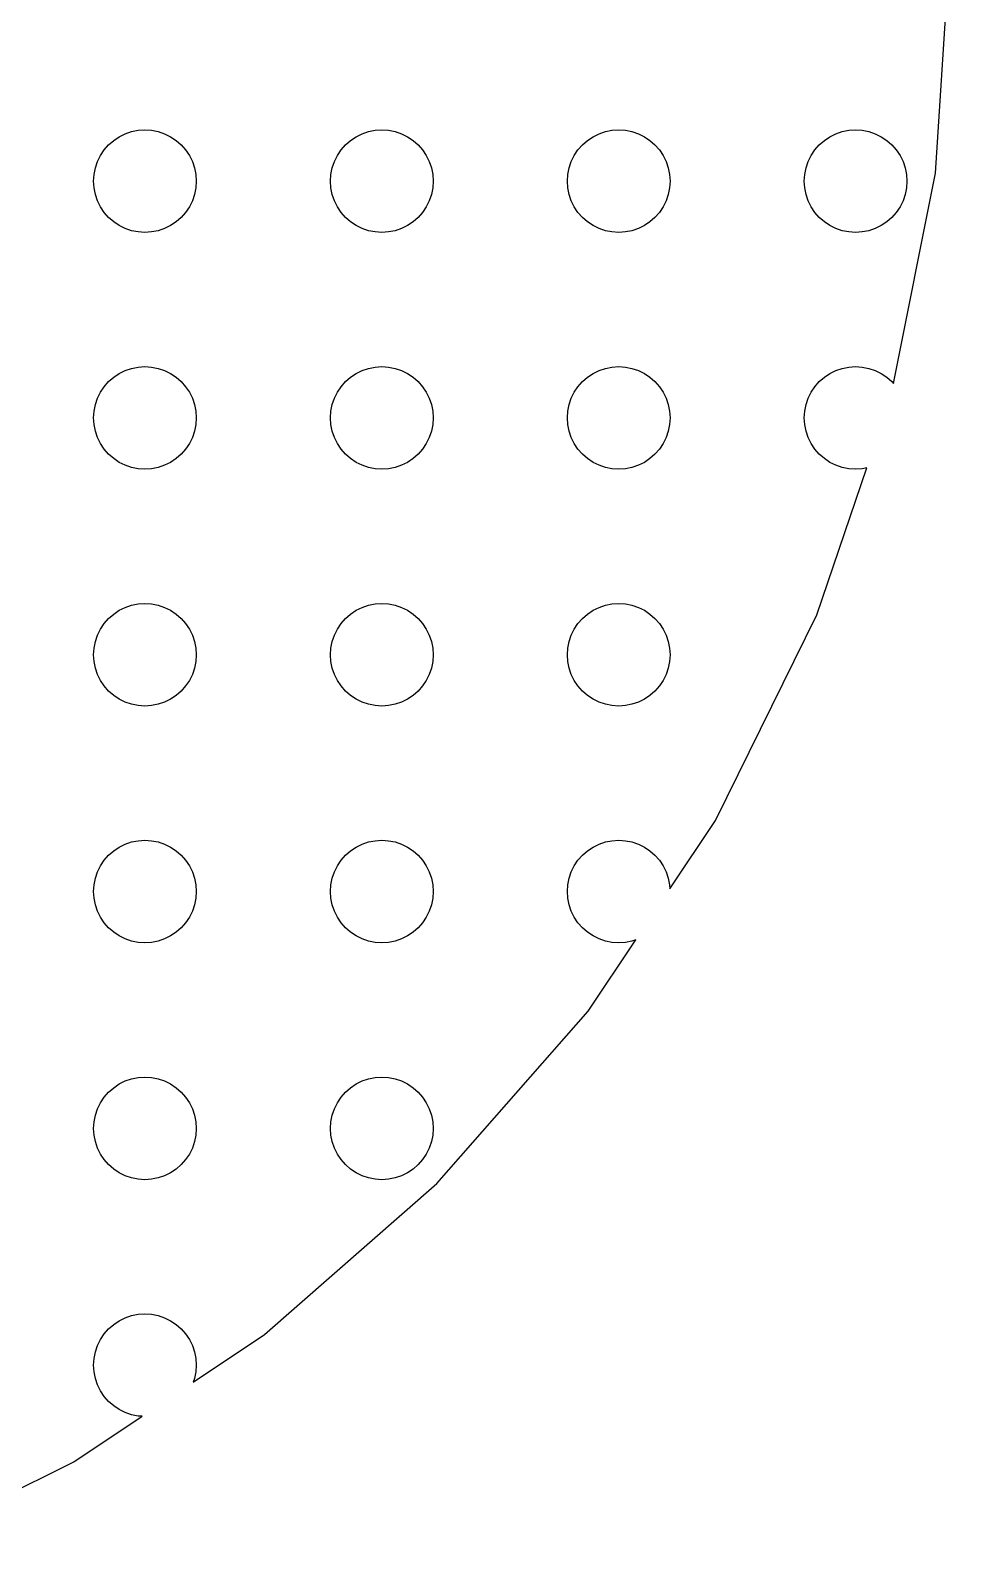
# Model space of a CAD drawing. Header units: metres. Extents: x -111 to 111, y -111 to 111.
# Drawn here: x 52.8 to 111, y -102.6 to -5.5 of the extents above; entities that cross this region are included whole.
import ezdxf

# ---------------------------------------------------------------- set-up
doc = ezdxf.new("R2010")
doc.units = ezdxf.units.M

msp = doc.modelspace()

# ---------------------------------------------------------------- linework, layer by layer
for p, q in [((110.05, -14.4884), (111, 0)), ((57.7019, -12.7019), (58.0215, -12.4216)), ((58.0215, -12.4216), (58.375, -12.1854)), ((58.375, -12.1854), (58.7563, -11.9974)), ((58.7563, -11.9974), (59.1588, -11.8607)), ((59.1588, -11.8607), (59.5758, -11.7778)), ((59.5758, -11.7778), (60, -11.75)), ((60, -11.75), (60.4242, -11.7778)), ((60.4242, -11.7778), (60.8412, -11.8607)), ((60.8412, -11.8607), (61.2437, -11.9974)), ((61.2437, -11.9974), (61.625, -12.1854)), ((61.625, -12.1854), (61.9785, -12.4216)), ((61.9785, -12.4216), (62.2981, -12.7019)), ((72.7019, -12.7019), (73.0215, -12.4216)), ((73.0215, -12.4216), (73.375, -12.1854)), ((73.375, -12.1854), (73.7563, -11.9974)), ((73.7563, -11.9974), (74.1588, -11.8607)), ((74.1588, -11.8607), (74.5758, -11.7778)), ((74.5758, -11.7778), (75, -11.75)), ((75, -11.75), (75.4242, -11.7778)), ((75.4242, -11.7778), (75.8412, -11.8607)), ((75.8412, -11.8607), (76.2437, -11.9974)), ((76.2437, -11.9974), (76.625, -12.1854)), ((76.625, -12.1854), (76.9785, -12.4216)), ((76.9785, -12.4216), (77.2981, -12.7019)), ((87.7019, -12.7019), (88.0215, -12.4216)), ((88.0215, -12.4216), (88.375, -12.1854)), ((88.375, -12.1854), (88.7563, -11.9974)), ((88.7563, -11.9974), (89.1588, -11.8607)), ((89.1588, -11.8607), (89.5758, -11.7778)), ((89.5758, -11.7778), (90, -11.75)), ((90, -11.75), (90.4242, -11.7778)), ((90.4242, -11.7778), (90.8412, -11.8607)), ((90.8412, -11.8607), (91.2437, -11.9974)), ((91.2437, -11.9974), (91.625, -12.1854)), ((91.625, -12.1854), (91.9785, -12.4216)), ((91.9785, -12.4216), (92.2981, -12.7019)), ((102.702, -12.7019), (103.022, -12.4216)), ((103.022, -12.4216), (103.375, -12.1854)), ((103.375, -12.1854), (103.756, -11.9974)), ((103.756, -11.9974), (104.159, -11.8607)), ((104.159, -11.8607), (104.576, -11.7778)), ((104.576, -11.7778), (105, -11.75)), ((105, -11.75), (105.424, -11.7778)), ((105.424, -11.7778), (105.841, -11.8607)), ((105.841, -11.8607), (106.244, -11.9974)), ((106.244, -11.9974), (106.625, -12.1854)), ((106.625, -12.1854), (106.978, -12.4216)), ((106.978, -12.4216), (107.298, -12.7019)), ((56.9974, -13.7563), (57.1854, -13.375)), ((57.1854, -13.375), (57.4216, -13.0215)), ((57.4216, -13.0215), (57.7019, -12.7019)), ((62.2981, -12.7019), (62.5784, -13.0215)), ((62.5784, -13.0215), (62.8146, -13.375)), ((62.8146, -13.375), (63.0026, -13.7563)), ((71.9974, -13.7563), (72.1854, -13.375)), ((72.1854, -13.375), (72.4216, -13.0215)), ((72.4216, -13.0215), (72.7019, -12.7019)), ((77.2981, -12.7019), (77.5784, -13.0215)), ((77.5784, -13.0215), (77.8146, -13.375)), ((77.8146, -13.375), (78.0026, -13.7563)), ((86.9974, -13.7563), (87.1854, -13.375)), ((87.1854, -13.375), (87.4216, -13.0215)), ((87.4216, -13.0215), (87.7019, -12.7019)), ((92.2981, -12.7019), (92.5784, -13.0215)), ((92.5784, -13.0215), (92.8146, -13.375)), ((92.8146, -13.375), (93.0026, -13.7563)), ((101.997, -13.7563), (102.185, -13.375)), ((102.185, -13.375), (102.422, -13.0215)), ((102.422, -13.0215), (102.702, -12.7019)), ((107.298, -12.7019), (107.578, -13.0215)), ((107.578, -13.0215), (107.815, -13.375)), ((107.815, -13.375), (108.003, -13.7563)), ((56.7778, -14.5758), (56.8607, -14.1588)), ((56.8607, -14.1588), (56.9974, -13.7563)), ((63.0026, -13.7563), (63.1393, -14.1588)), ((63.1393, -14.1588), (63.2222, -14.5758)), ((71.7778, -14.5758), (71.8607, -14.1588)), ((71.8607, -14.1588), (71.9974, -13.7563)), ((78.0026, -13.7563), (78.1393, -14.1588)), ((78.1393, -14.1588), (78.2222, -14.5758)), ((86.7778, -14.5758), (86.8607, -14.1588)), ((86.8607, -14.1588), (86.9974, -13.7563)), ((93.0026, -13.7563), (93.1393, -14.1588)), ((93.1393, -14.1588), (93.2222, -14.5758)), ((101.778, -14.5758), (101.861, -14.1588)), ((101.861, -14.1588), (101.997, -13.7563)), ((107.399, -27.8171), (110.05, -14.4884)), ((108.003, -13.7563), (108.139, -14.1588)), ((108.139, -14.1588), (108.222, -14.5758)), ((56.75, -15), (56.7778, -14.5758)), ((56.7778, -15.4242), (56.75, -15)), ((56.8607, -15.8412), (56.7778, -15.4242)), ((63.2222, -15.4242), (63.1393, -15.8412)), ((63.2222, -14.5758), (63.25, -15)), ((63.25, -15), (63.2222, -15.4242)), ((71.75, -15), (71.7778, -14.5758)), ((71.7778, -15.4242), (71.75, -15)), ((71.8607, -15.8412), (71.7778, -15.4242)), ((78.2222, -15.4242), (78.1393, -15.8412)), ((78.2222, -14.5758), (78.25, -15)), ((78.25, -15), (78.2222, -15.4242)), ((86.75, -15), (86.7778, -14.5758)), ((86.7778, -15.4242), (86.75, -15)), ((86.8607, -15.8412), (86.7778, -15.4242)), ((93.2222, -15.4242), (93.1393, -15.8412)), ((93.2222, -14.5758), (93.25, -15)), ((93.25, -15), (93.2222, -15.4242)), ((101.75, -15), (101.778, -14.5758)), ((101.778, -15.4242), (101.75, -15)), ((101.861, -15.8412), (101.778, -15.4242)), ((108.222, -15.4242), (108.139, -15.8412)), ((108.222, -14.5758), (108.25, -15)), ((108.25, -15), (108.222, -15.4242)), ((56.9974, -16.2437), (56.8607, -15.8412)), ((57.1854, -16.625), (56.9974, -16.2437)), ((63.0026, -16.2437), (62.8146, -16.625)), ((63.1393, -15.8412), (63.0026, -16.2437)), ((71.9974, -16.2437), (71.8607, -15.8412)), ((72.1854, -16.625), (71.9974, -16.2437)), ((78.0026, -16.2437), (77.8146, -16.625)), ((78.1393, -15.8412), (78.0026, -16.2437)), ((86.9974, -16.2437), (86.8607, -15.8412)), ((87.1854, -16.625), (86.9974, -16.2437)), ((93.0026, -16.2437), (92.8146, -16.625)), ((93.1393, -15.8412), (93.0026, -16.2437)), ((101.997, -16.2437), (101.861, -15.8412)), ((102.185, -16.625), (101.997, -16.2437)), ((108.003, -16.2437), (107.815, -16.625)), ((108.139, -15.8412), (108.003, -16.2437)), ((57.4216, -16.9785), (57.1854, -16.625)), ((57.7019, -17.2981), (57.4216, -16.9785)), ((58.0215, -17.5784), (57.7019, -17.2981)), ((62.2981, -17.2981), (61.9785, -17.5784)), ((62.5784, -16.9785), (62.2981, -17.2981)), ((62.8146, -16.625), (62.5784, -16.9785)), ((72.4216, -16.9785), (72.1854, -16.625)), ((72.7019, -17.2981), (72.4216, -16.9785)), ((73.0215, -17.5784), (72.7019, -17.2981)), ((77.2981, -17.2981), (76.9785, -17.5784)), ((77.5784, -16.9785), (77.2981, -17.2981)), ((77.8146, -16.625), (77.5784, -16.9785)), ((87.4216, -16.9785), (87.1854, -16.625)), ((87.7019, -17.2981), (87.4216, -16.9785)), ((88.0215, -17.5784), (87.7019, -17.2981)), ((92.2981, -17.2981), (91.9785, -17.5784)), ((92.5784, -16.9785), (92.2981, -17.2981)), ((92.8146, -16.625), (92.5784, -16.9785)), ((102.422, -16.9785), (102.185, -16.625)), ((102.702, -17.2981), (102.422, -16.9785)), ((103.022, -17.5784), (102.702, -17.2981)), ((107.298, -17.2981), (106.978, -17.5784)), ((107.578, -16.9785), (107.298, -17.2981)), ((107.815, -16.625), (107.578, -16.9785)), ((58.375, -17.8146), (58.0215, -17.5784)), ((58.7563, -18.0026), (58.375, -17.8146)), ((59.1588, -18.1393), (58.7563, -18.0026)), ((59.5758, -18.2222), (59.1588, -18.1393)), ((60, -18.25), (59.5758, -18.2222)), ((60.4242, -18.2222), (60, -18.25)), ((60.8412, -18.1393), (60.4242, -18.2222)), ((61.2437, -18.0026), (60.8412, -18.1393)), ((61.625, -17.8146), (61.2437, -18.0026)), ((61.9785, -17.5784), (61.625, -17.8146)), ((73.375, -17.8146), (73.0215, -17.5784)), ((73.7563, -18.0026), (73.375, -17.8146)), ((74.1588, -18.1393), (73.7563, -18.0026)), ((74.5758, -18.2222), (74.1588, -18.1393)), ((75, -18.25), (74.5758, -18.2222)), ((75.4242, -18.2222), (75, -18.25)), ((75.8412, -18.1393), (75.4242, -18.2222)), ((76.2437, -18.0026), (75.8412, -18.1393)), ((76.625, -17.8146), (76.2437, -18.0026)), ((76.9785, -17.5784), (76.625, -17.8146)), ((88.375, -17.8146), (88.0215, -17.5784)), ((88.7563, -18.0026), (88.375, -17.8146)), ((89.1588, -18.1393), (88.7563, -18.0026)), ((89.5758, -18.2222), (89.1588, -18.1393)), ((90, -18.25), (89.5758, -18.2222)), ((90.4242, -18.2222), (90, -18.25)), ((90.8412, -18.1393), (90.4242, -18.2222)), ((91.2437, -18.0026), (90.8412, -18.1393)), ((91.625, -17.8146), (91.2437, -18.0026)), ((91.9785, -17.5784), (91.625, -17.8146)), ((103.375, -17.8146), (103.022, -17.5784)), ((103.756, -18.0026), (103.375, -17.8146)), ((104.159, -18.1393), (103.756, -18.0026)), ((104.576, -18.2222), (104.159, -18.1393)), ((105, -18.25), (104.576, -18.2222)), ((105.424, -18.2222), (105, -18.25)), ((105.841, -18.1393), (105.424, -18.2222)), ((106.244, -18.0026), (105.841, -18.1393)), ((106.625, -17.8146), (106.244, -18.0026)), ((106.978, -17.5784), (106.625, -17.8146)), ((58.375, -27.1854), (58.7563, -26.9974)), ((58.7563, -26.9974), (59.1588, -26.8607)), ((59.1588, -26.8607), (59.5758, -26.7778)), ((59.5758, -26.7778), (60, -26.75)), ((60, -26.75), (60.4242, -26.7778)), ((60.4242, -26.7778), (60.8412, -26.8607)), ((60.8412, -26.8607), (61.2437, -26.9974)), ((61.2437, -26.9974), (61.625, -27.1854)), ((73.375, -27.1854), (73.7563, -26.9974)), ((73.7563, -26.9974), (74.1588, -26.8607)), ((74.1588, -26.8607), (74.5758, -26.7778)), ((74.5758, -26.7778), (75, -26.75)), ((75, -26.75), (75.4242, -26.7778)), ((75.4242, -26.7778), (75.8412, -26.8607)), ((75.8412, -26.8607), (76.2437, -26.9974)), ((76.2437, -26.9974), (76.625, -27.1854)), ((88.375, -27.1854), (88.7563, -26.9974)), ((88.7563, -26.9974), (89.1588, -26.8607)), ((89.1588, -26.8607), (89.5758, -26.7778)), ((89.5758, -26.7778), (90, -26.75)), ((90, -26.75), (90.4242, -26.7778)), ((90.4242, -26.7778), (90.8412, -26.8607)), ((90.8412, -26.8607), (91.2437, -26.9974)), ((91.2437, -26.9974), (91.625, -27.1854)), ((103.375, -27.1854), (103.756, -26.9974)), ((103.756, -26.9974), (104.159, -26.8607)), ((104.159, -26.8607), (104.576, -26.7778)), ((104.576, -26.7778), (105, -26.75)), ((105, -26.75), (105.424, -26.7778)), ((105.424, -26.7778), (105.841, -26.8607)), ((105.841, -26.8607), (106.244, -26.9974)), ((106.244, -26.9974), (106.625, -27.1854)), ((57.1854, -28.375), (57.4216, -28.0215)), ((57.4216, -28.0215), (57.7019, -27.7019)), ((57.7019, -27.7019), (58.0215, -27.4216)), ((58.0215, -27.4216), (58.375, -27.1854)), ((61.625, -27.1854), (61.9785, -27.4216)), ((61.9785, -27.4216), (62.2981, -27.7019)), ((62.2981, -27.7019), (62.5784, -28.0215)), ((62.5784, -28.0215), (62.8146, -28.375)), ((72.1854, -28.375), (72.4216, -28.0215)), ((72.4216, -28.0215), (72.7019, -27.7019)), ((72.7019, -27.7019), (73.0215, -27.4216)), ((73.0215, -27.4216), (73.375, -27.1854)), ((76.625, -27.1854), (76.9785, -27.4216)), ((76.9785, -27.4216), (77.2981, -27.7019)), ((77.2981, -27.7019), (77.5784, -28.0215)), ((77.5784, -28.0215), (77.8146, -28.375)), ((87.1854, -28.375), (87.4216, -28.0215)), ((87.4216, -28.0215), (87.7019, -27.7019)), ((87.7019, -27.7019), (88.0215, -27.4216)), ((88.0215, -27.4216), (88.375, -27.1854)), ((91.625, -27.1854), (91.9785, -27.4216)), ((91.9785, -27.4216), (92.2981, -27.7019)), ((92.2981, -27.7019), (92.5784, -28.0215)), ((92.5784, -28.0215), (92.8146, -28.375)), ((102.185, -28.375), (102.422, -28.0215)), ((102.422, -28.0215), (102.702, -27.7019)), ((102.702, -27.7019), (103.022, -27.4216)), ((103.022, -27.4216), (103.375, -27.1854)), ((106.625, -27.1854), (106.978, -27.4216)), ((106.978, -27.4216), (107.298, -27.7019)), ((107.298, -27.7019), (107.399, -27.8171)), ((56.8607, -29.1588), (56.9974, -28.7563)), ((56.9974, -28.7563), (57.1854, -28.375)), ((62.8146, -28.375), (63.0026, -28.7563)), ((63.0026, -28.7563), (63.1393, -29.1588)), ((71.8607, -29.1588), (71.9974, -28.7563)), ((71.9974, -28.7563), (72.1854, -28.375)), ((77.8146, -28.375), (78.0026, -28.7563)), ((78.0026, -28.7563), (78.1393, -29.1588)), ((86.8607, -29.1588), (86.9974, -28.7563)), ((86.9974, -28.7563), (87.1854, -28.375)), ((92.8146, -28.375), (93.0026, -28.7563)), ((93.0026, -28.7563), (93.1393, -29.1588)), ((101.861, -29.1588), (101.997, -28.7563)), ((101.997, -28.7563), (102.185, -28.375)), ((56.75, -30), (56.7778, -29.5758)), ((56.7778, -30.4242), (56.75, -30)), ((56.7778, -29.5758), (56.8607, -29.1588)), ((63.1393, -29.1588), (63.2222, -29.5758)), ((63.2222, -29.5758), (63.25, -30)), ((63.25, -30), (63.2222, -30.4242)), ((71.75, -30), (71.7778, -29.5758)), ((71.7778, -30.4242), (71.75, -30)), ((71.7778, -29.5758), (71.8607, -29.1588)), ((78.1393, -29.1588), (78.2222, -29.5758)), ((78.2222, -29.5758), (78.25, -30)), ((78.25, -30), (78.2222, -30.4242)), ((86.75, -30), (86.7778, -29.5758)), ((86.7778, -30.4242), (86.75, -30)), ((86.7778, -29.5758), (86.8607, -29.1588)), ((93.1393, -29.1588), (93.2222, -29.5758)), ((93.2222, -29.5758), (93.25, -30)), ((93.25, -30), (93.2222, -30.4242)), ((101.75, -30), (101.778, -29.5758)), ((101.778, -30.4242), (101.75, -30)), ((101.778, -29.5758), (101.861, -29.1588)), ((56.8607, -30.8412), (56.7778, -30.4242)), ((56.9974, -31.2437), (56.8607, -30.8412)), ((63.1393, -30.8412), (63.0026, -31.2437)), ((63.2222, -30.4242), (63.1393, -30.8412)), ((71.8607, -30.8412), (71.7778, -30.4242)), ((71.9974, -31.2437), (71.8607, -30.8412)), ((78.1393, -30.8412), (78.0026, -31.2437)), ((78.2222, -30.4242), (78.1393, -30.8412)), ((86.8607, -30.8412), (86.7778, -30.4242)), ((86.9974, -31.2437), (86.8607, -30.8412)), ((93.1393, -30.8412), (93.0026, -31.2437)), ((93.2222, -30.4242), (93.1393, -30.8412)), ((101.861, -30.8412), (101.778, -30.4242)), ((101.997, -31.2437), (101.861, -30.8412)), ((57.1854, -31.625), (56.9974, -31.2437)), ((57.4216, -31.9785), (57.1854, -31.625)), ((57.7019, -32.2981), (57.4216, -31.9785)), ((62.5784, -31.9785), (62.2981, -32.2981)), ((62.8146, -31.625), (62.5784, -31.9785)), ((63.0026, -31.2437), (62.8146, -31.625)), ((72.1854, -31.625), (71.9974, -31.2437)), ((72.4216, -31.9785), (72.1854, -31.625)), ((72.7019, -32.2981), (72.4216, -31.9785)), ((77.5784, -31.9785), (77.2981, -32.2981)), ((77.8146, -31.625), (77.5784, -31.9785)), ((78.0026, -31.2437), (77.8146, -31.625)), ((87.1854, -31.625), (86.9974, -31.2437)), ((87.4216, -31.9785), (87.1854, -31.625)), ((87.7019, -32.2981), (87.4216, -31.9785)), ((92.5784, -31.9785), (92.2981, -32.2981)), ((92.8146, -31.625), (92.5784, -31.9785)), ((93.0026, -31.2437), (92.8146, -31.625)), ((102.185, -31.625), (101.997, -31.2437)), ((102.422, -31.9785), (102.185, -31.625)), ((102.702, -32.2981), (102.422, -31.9785)), ((58.0215, -32.5784), (57.7019, -32.2981)), ((58.375, -32.8146), (58.0215, -32.5784)), ((58.7563, -33.0026), (58.375, -32.8146)), ((59.1588, -33.1393), (58.7563, -33.0026)), ((61.2437, -33.0026), (60.8412, -33.1393)), ((61.625, -32.8146), (61.2437, -33.0026)), ((61.9785, -32.5784), (61.625, -32.8146)), ((62.2981, -32.2981), (61.9785, -32.5784)), ((73.0215, -32.5784), (72.7019, -32.2981)), ((73.375, -32.8146), (73.0215, -32.5784)), ((73.7563, -33.0026), (73.375, -32.8146)), ((74.1588, -33.1393), (73.7563, -33.0026)), ((76.2437, -33.0026), (75.8412, -33.1393)), ((76.625, -32.8146), (76.2437, -33.0026)), ((76.9785, -32.5784), (76.625, -32.8146)), ((77.2981, -32.2981), (76.9785, -32.5784)), ((88.0215, -32.5784), (87.7019, -32.2981)), ((88.375, -32.8146), (88.0215, -32.5784)), ((88.7563, -33.0026), (88.375, -32.8146)), ((89.1588, -33.1393), (88.7563, -33.0026)), ((91.2437, -33.0026), (90.8412, -33.1393)), ((91.625, -32.8146), (91.2437, -33.0026)), ((91.9785, -32.5784), (91.625, -32.8146)), ((92.2981, -32.2981), (91.9785, -32.5784)), ((103.022, -32.5784), (102.702, -32.2981)), ((103.375, -32.8146), (103.022, -32.5784)), ((103.756, -33.0026), (103.375, -32.8146)), ((104.159, -33.1393), (103.756, -33.0026)), ((59.5758, -33.2222), (59.1588, -33.1393)), ((60, -33.25), (59.5758, -33.2222)), ((60.4242, -33.2222), (60, -33.25)), ((60.8412, -33.1393), (60.4242, -33.2222)), ((74.5758, -33.2222), (74.1588, -33.1393)), ((75, -33.25), (74.5758, -33.2222)), ((75.4242, -33.2222), (75, -33.25)), ((75.8412, -33.1393), (75.4242, -33.2222)), ((89.5758, -33.2222), (89.1588, -33.1393)), ((90, -33.25), (89.5758, -33.2222)), ((90.4242, -33.2222), (90, -33.25)), ((90.8412, -33.1393), (90.4242, -33.2222)), ((102.551, -42.4779), (105.712, -33.165)), ((104.576, -33.2222), (104.159, -33.1393)), ((105, -33.25), (104.576, -33.2222)), ((105.424, -33.2222), (105, -33.25)), ((105.712, -33.165), (105.424, -33.2222)), ((57.4216, -43.0215), (57.7019, -42.7019)), ((57.7019, -42.7019), (58.0215, -42.4216)), ((58.0215, -42.4216), (58.375, -42.1854)), ((58.375, -42.1854), (58.7563, -41.9974)), ((58.7563, -41.9974), (59.1588, -41.8607)), ((59.1588, -41.8607), (59.5758, -41.7778)), ((59.5758, -41.7778), (60, -41.75)), ((60, -41.75), (60.4242, -41.7778)), ((60.4242, -41.7778), (60.8412, -41.8607)), ((60.8412, -41.8607), (61.2437, -41.9974)), ((61.2437, -41.9974), (61.625, -42.1854)), ((61.625, -42.1854), (61.9785, -42.4216)), ((61.9785, -42.4216), (62.2981, -42.7019)), ((62.2981, -42.7019), (62.5784, -43.0215)), ((72.4216, -43.0215), (72.7019, -42.7019)), ((72.7019, -42.7019), (73.0215, -42.4216)), ((73.0215, -42.4216), (73.375, -42.1854)), ((73.375, -42.1854), (73.7563, -41.9974)), ((73.7563, -41.9974), (74.1588, -41.8607)), ((74.1588, -41.8607), (74.5758, -41.7778)), ((74.5758, -41.7778), (75, -41.75)), ((75, -41.75), (75.4242, -41.7778)), ((75.4242, -41.7778), (75.8412, -41.8607)), ((75.8412, -41.8607), (76.2437, -41.9974)), ((76.2437, -41.9974), (76.625, -42.1854)), ((76.625, -42.1854), (76.9785, -42.4216)), ((76.9785, -42.4216), (77.2981, -42.7019)), ((77.2981, -42.7019), (77.5784, -43.0215)), ((87.4216, -43.0215), (87.7019, -42.7019)), ((87.7019, -42.7019), (88.0215, -42.4216)), ((88.0215, -42.4216), (88.375, -42.1854)), ((88.375, -42.1854), (88.7563, -41.9974)), ((88.7563, -41.9974), (89.1588, -41.8607)), ((89.1588, -41.8607), (89.5758, -41.7778)), ((89.5758, -41.7778), (90, -41.75)), ((90, -41.75), (90.4242, -41.7778)), ((90.4242, -41.7778), (90.8412, -41.8607)), ((90.8412, -41.8607), (91.2437, -41.9974)), ((91.2437, -41.9974), (91.625, -42.1854)), ((91.625, -42.1854), (91.9785, -42.4216)), ((91.9785, -42.4216), (92.2981, -42.7019)), ((92.2981, -42.7019), (92.5784, -43.0215)), ((96.1288, -55.5), (102.551, -42.4779)), ((56.9974, -43.7563), (57.1854, -43.375)), ((57.1854, -43.375), (57.4216, -43.0215)), ((62.5784, -43.0215), (62.8146, -43.375)), ((62.8146, -43.375), (63.0026, -43.7563)), ((71.9974, -43.7563), (72.1854, -43.375)), ((72.1854, -43.375), (72.4216, -43.0215)), ((77.5784, -43.0215), (77.8146, -43.375)), ((77.8146, -43.375), (78.0026, -43.7563)), ((86.9974, -43.7563), (87.1854, -43.375)), ((87.1854, -43.375), (87.4216, -43.0215)), ((92.5784, -43.0215), (92.8146, -43.375)), ((92.8146, -43.375), (93.0026, -43.7563)), ((56.75, -45), (56.7778, -44.5758)), ((56.7778, -44.5758), (56.8607, -44.1588)), ((56.8607, -44.1588), (56.9974, -43.7563)), ((63.0026, -43.7563), (63.1393, -44.1588)), ((63.1393, -44.1588), (63.2222, -44.5758)), ((63.2222, -44.5758), (63.25, -45)), ((71.75, -45), (71.7778, -44.5758)), ((71.7778, -44.5758), (71.8607, -44.1588)), ((71.8607, -44.1588), (71.9974, -43.7563)), ((78.0026, -43.7563), (78.1393, -44.1588)), ((78.1393, -44.1588), (78.2222, -44.5758)), ((78.2222, -44.5758), (78.25, -45)), ((86.75, -45), (86.7778, -44.5758)), ((86.7778, -44.5758), (86.8607, -44.1588)), ((86.8607, -44.1588), (86.9974, -43.7563)), ((93.0026, -43.7563), (93.1393, -44.1588)), ((93.1393, -44.1588), (93.2222, -44.5758)), ((93.2222, -44.5758), (93.25, -45)), ((56.7778, -45.4242), (56.75, -45)), ((56.8607, -45.8412), (56.7778, -45.4242)), ((63.2222, -45.4242), (63.1393, -45.8412)), ((63.25, -45), (63.2222, -45.4242)), ((71.7778, -45.4242), (71.75, -45)), ((71.8607, -45.8412), (71.7778, -45.4242)), ((78.2222, -45.4242), (78.1393, -45.8412)), ((78.25, -45), (78.2222, -45.4242)), ((86.7778, -45.4242), (86.75, -45)), ((86.8607, -45.8412), (86.7778, -45.4242)), ((93.2222, -45.4242), (93.1393, -45.8412)), ((93.25, -45), (93.2222, -45.4242)), ((56.9974, -46.2437), (56.8607, -45.8412)), ((57.1854, -46.625), (56.9974, -46.2437)), ((63.0026, -46.2437), (62.8146, -46.625)), ((63.1393, -45.8412), (63.0026, -46.2437)), ((71.9974, -46.2437), (71.8607, -45.8412)), ((72.1854, -46.625), (71.9974, -46.2437)), ((78.0026, -46.2437), (77.8146, -46.625)), ((78.1393, -45.8412), (78.0026, -46.2437)), ((86.9974, -46.2437), (86.8607, -45.8412)), ((87.1854, -46.625), (86.9974, -46.2437)), ((93.0026, -46.2437), (92.8146, -46.625)), ((93.1393, -45.8412), (93.0026, -46.2437)), ((57.4216, -46.9785), (57.1854, -46.625)), ((57.7019, -47.2981), (57.4216, -46.9785)), ((58.0215, -47.5784), (57.7019, -47.2981)), ((62.2981, -47.2981), (61.9785, -47.5784)), ((62.5784, -46.9785), (62.2981, -47.2981)), ((62.8146, -46.625), (62.5784, -46.9785)), ((72.4216, -46.9785), (72.1854, -46.625)), ((72.7019, -47.2981), (72.4216, -46.9785)), ((73.0215, -47.5784), (72.7019, -47.2981)), ((77.2981, -47.2981), (76.9785, -47.5784)), ((77.5784, -46.9785), (77.2981, -47.2981)), ((77.8146, -46.625), (77.5784, -46.9785)), ((87.4216, -46.9785), (87.1854, -46.625)), ((87.7019, -47.2981), (87.4216, -46.9785)), ((88.0215, -47.5784), (87.7019, -47.2981)), ((92.2981, -47.2981), (91.9785, -47.5784)), ((92.5784, -46.9785), (92.2981, -47.2981)), ((92.8146, -46.625), (92.5784, -46.9785)), ((58.375, -47.8146), (58.0215, -47.5784)), ((58.7563, -48.0026), (58.375, -47.8146)), ((59.1588, -48.1393), (58.7563, -48.0026)), ((59.5758, -48.2222), (59.1588, -48.1393)), ((60, -48.25), (59.5758, -48.2222)), ((60.4242, -48.2222), (60, -48.25)), ((60.8412, -48.1393), (60.4242, -48.2222)), ((61.2437, -48.0026), (60.8412, -48.1393)), ((61.625, -47.8146), (61.2437, -48.0026)), ((61.9785, -47.5784), (61.625, -47.8146)), ((73.375, -47.8146), (73.0215, -47.5784)), ((73.7563, -48.0026), (73.375, -47.8146)), ((74.1588, -48.1393), (73.7563, -48.0026)), ((74.5758, -48.2222), (74.1588, -48.1393)), ((75, -48.25), (74.5758, -48.2222)), ((75.4242, -48.2222), (75, -48.25)), ((75.8412, -48.1393), (75.4242, -48.2222)), ((76.2437, -48.0026), (75.8412, -48.1393)), ((76.625, -47.8146), (76.2437, -48.0026)), ((76.9785, -47.5784), (76.625, -47.8146)), ((88.375, -47.8146), (88.0215, -47.5784)), ((88.7563, -48.0026), (88.375, -47.8146)), ((89.1588, -48.1393), (88.7563, -48.0026)), ((89.5758, -48.2222), (89.1588, -48.1393)), ((90, -48.25), (89.5758, -48.2222)), ((90.4242, -48.2222), (90, -48.25)), ((90.8412, -48.1393), (90.4242, -48.2222)), ((91.2437, -48.0026), (90.8412, -48.1393)), ((91.625, -47.8146), (91.2437, -48.0026)), ((91.9785, -47.5784), (91.625, -47.8146)), ((93.2386, -59.8256), (96.1288, -55.5)), ((58.0215, -57.4216), (58.375, -57.1854)), ((58.375, -57.1854), (58.7563, -56.9974)), ((58.7563, -56.9974), (59.1588, -56.8607)), ((59.1588, -56.8607), (59.5758, -56.7778)), ((59.5758, -56.7778), (60, -56.75)), ((60, -56.75), (60.4242, -56.7778)), ((60.4242, -56.7778), (60.8412, -56.8607)), ((60.8412, -56.8607), (61.2437, -56.9974)), ((61.2437, -56.9974), (61.625, -57.1854)), ((61.625, -57.1854), (61.9785, -57.4216)), ((73.0215, -57.4216), (73.375, -57.1854)), ((73.375, -57.1854), (73.7563, -56.9974)), ((73.7563, -56.9974), (74.1588, -56.8607)), ((74.1588, -56.8607), (74.5758, -56.7778)), ((74.5758, -56.7778), (75, -56.75)), ((75, -56.75), (75.4242, -56.7778)), ((75.4242, -56.7778), (75.8412, -56.8607)), ((75.8412, -56.8607), (76.2437, -56.9974)), ((76.2437, -56.9974), (76.625, -57.1854)), ((76.625, -57.1854), (76.9785, -57.4216)), ((88.0215, -57.4216), (88.375, -57.1854)), ((88.375, -57.1854), (88.7563, -56.9974)), ((88.7563, -56.9974), (89.1588, -56.8607)), ((89.1588, -56.8607), (89.5758, -56.7778)), ((89.5758, -56.7778), (90, -56.75)), ((90, -56.75), (90.4242, -56.7778)), ((90.4242, -56.7778), (90.8412, -56.8607)), ((90.8412, -56.8607), (91.2437, -56.9974)), ((91.2437, -56.9974), (91.625, -57.1854)), ((91.625, -57.1854), (91.9785, -57.4216)), ((57.1854, -58.375), (57.4216, -58.0215)), ((57.4216, -58.0215), (57.7019, -57.7019)), ((57.7019, -57.7019), (58.0215, -57.4216)), ((61.9785, -57.4216), (62.2981, -57.7019)), ((62.2981, -57.7019), (62.5784, -58.0215)), ((62.5784, -58.0215), (62.8146, -58.375)), ((72.1854, -58.375), (72.4216, -58.0215)), ((72.4216, -58.0215), (72.7019, -57.7019)), ((72.7019, -57.7019), (73.0215, -57.4216)), ((76.9785, -57.4216), (77.2981, -57.7019)), ((77.2981, -57.7019), (77.5784, -58.0215)), ((77.5784, -58.0215), (77.8146, -58.375)), ((87.1854, -58.375), (87.4216, -58.0215)), ((87.4216, -58.0215), (87.7019, -57.7019)), ((87.7019, -57.7019), (88.0215, -57.4216)), ((91.9785, -57.4216), (92.2981, -57.7019)), ((92.2981, -57.7019), (92.5784, -58.0215)), ((92.5784, -58.0215), (92.8146, -58.375)), ((56.7778, -59.5758), (56.8607, -59.1588)), ((56.8607, -59.1588), (56.9974, -58.7563)), ((56.9974, -58.7563), (57.1854, -58.375)), ((62.8146, -58.375), (63.0026, -58.7563)), ((63.0026, -58.7563), (63.1393, -59.1588)), ((63.1393, -59.1588), (63.2222, -59.5758)), ((71.7778, -59.5758), (71.8607, -59.1588)), ((71.8607, -59.1588), (71.9974, -58.7563)), ((71.9974, -58.7563), (72.1854, -58.375)), ((77.8146, -58.375), (78.0026, -58.7563)), ((78.0026, -58.7563), (78.1393, -59.1588)), ((78.1393, -59.1588), (78.2222, -59.5758)), ((86.7778, -59.5758), (86.8607, -59.1588)), ((86.8607, -59.1588), (86.9974, -58.7563)), ((86.9974, -58.7563), (87.1854, -58.375)), ((92.8146, -58.375), (93.0026, -58.7563)), ((93.0026, -58.7563), (93.1393, -59.1588)), ((93.1393, -59.1588), (93.2222, -59.5758)), ((56.75, -60), (56.7778, -59.5758)), ((56.7778, -60.4242), (56.75, -60)), ((63.2222, -59.5758), (63.25, -60)), ((63.25, -60), (63.2222, -60.4242)), ((71.75, -60), (71.7778, -59.5758)), ((71.7778, -60.4242), (71.75, -60)), ((78.2222, -59.5758), (78.25, -60)), ((78.25, -60), (78.2222, -60.4242)), ((86.75, -60), (86.7778, -59.5758)), ((86.7778, -60.4242), (86.75, -60)), ((93.2222, -59.5758), (93.2386, -59.8256)), ((56.8607, -60.8412), (56.7778, -60.4242)), ((56.9974, -61.2437), (56.8607, -60.8412)), ((63.1393, -60.8412), (63.0026, -61.2437)), ((63.2222, -60.4242), (63.1393, -60.8412)), ((71.8607, -60.8412), (71.7778, -60.4242)), ((71.9974, -61.2437), (71.8607, -60.8412)), ((78.1393, -60.8412), (78.0026, -61.2437)), ((78.2222, -60.4242), (78.1393, -60.8412)), ((86.8607, -60.8412), (86.7778, -60.4242)), ((86.9974, -61.2437), (86.8607, -60.8412)), ((57.1854, -61.625), (56.9974, -61.2437)), ((57.4216, -61.9785), (57.1854, -61.625)), ((57.7019, -62.2981), (57.4216, -61.9785)), ((62.5784, -61.9785), (62.2981, -62.2981)), ((62.8146, -61.625), (62.5784, -61.9785)), ((63.0026, -61.2437), (62.8146, -61.625)), ((72.1854, -61.625), (71.9974, -61.2437)), ((72.4216, -61.9785), (72.1854, -61.625)), ((72.7019, -62.2981), (72.4216, -61.9785)), ((77.5784, -61.9785), (77.2981, -62.2981)), ((77.8146, -61.625), (77.5784, -61.9785)), ((78.0026, -61.2437), (77.8146, -61.625)), ((87.1854, -61.625), (86.9974, -61.2437)), ((87.4216, -61.9785), (87.1854, -61.625)), ((87.7019, -62.2981), (87.4216, -61.9785)), ((58.0215, -62.5784), (57.7019, -62.2981)), ((58.375, -62.8146), (58.0215, -62.5784)), ((58.7563, -63.0026), (58.375, -62.8146)), ((59.1588, -63.1393), (58.7563, -63.0026)), ((61.2437, -63.0026), (60.8412, -63.1393)), ((61.625, -62.8146), (61.2437, -63.0026)), ((61.9785, -62.5784), (61.625, -62.8146)), ((62.2981, -62.2981), (61.9785, -62.5784)), ((73.0215, -62.5784), (72.7019, -62.2981)), ((73.375, -62.8146), (73.0215, -62.5784)), ((73.7563, -63.0026), (73.375, -62.8146)), ((74.1588, -63.1393), (73.7563, -63.0026)), ((76.2437, -63.0026), (75.8412, -63.1393)), ((76.625, -62.8146), (76.2437, -63.0026)), ((76.9785, -62.5784), (76.625, -62.8146)), ((77.2981, -62.2981), (76.9785, -62.5784)), ((88.0215, -62.5784), (87.7019, -62.2981)), ((88.375, -62.8146), (88.0215, -62.5784)), ((88.0622, -67.5725), (91.0782, -63.0588)), ((88.7563, -63.0026), (88.375, -62.8146)), ((89.1588, -63.1393), (88.7563, -63.0026)), ((91.0782, -63.0588), (90.8412, -63.1393)), ((59.5758, -63.2222), (59.1588, -63.1393)), ((60, -63.25), (59.5758, -63.2222)), ((60.4242, -63.2222), (60, -63.25)), ((60.8412, -63.1393), (60.4242, -63.2222)), ((74.5758, -63.2222), (74.1588, -63.1393)), ((75, -63.25), (74.5758, -63.2222)), ((75.4242, -63.2222), (75, -63.25)), ((75.8412, -63.1393), (75.4242, -63.2222)), ((89.5758, -63.2222), (89.1588, -63.1393)), ((90, -63.25), (89.5758, -63.2222)), ((90.4242, -63.2222), (90, -63.25)), ((90.8412, -63.1393), (90.4242, -63.2222)), ((78.4888, -78.4888), (88.0622, -67.5725)), ((59.1588, -71.8607), (59.5758, -71.7778)), ((59.5758, -71.7778), (60, -71.75)), ((60, -71.75), (60.4242, -71.7778)), ((60.4242, -71.7778), (60.8412, -71.8607)), ((74.1588, -71.8607), (74.5758, -71.7778)), ((74.5758, -71.7778), (75, -71.75)), ((75, -71.75), (75.4242, -71.7778)), ((75.4242, -71.7778), (75.8412, -71.8607)), ((57.4216, -73.0215), (57.7019, -72.7019)), ((57.7019, -72.7019), (58.0215, -72.4216)), ((58.0215, -72.4216), (58.375, -72.1854)), ((58.375, -72.1854), (58.7563, -71.9974)), ((58.7563, -71.9974), (59.1588, -71.8607)), ((60.8412, -71.8607), (61.2437, -71.9974)), ((61.2437, -71.9974), (61.625, -72.1854)), ((61.625, -72.1854), (61.9785, -72.4216)), ((61.9785, -72.4216), (62.2981, -72.7019)), ((62.2981, -72.7019), (62.5784, -73.0215)), ((72.4216, -73.0215), (72.7019, -72.7019)), ((72.7019, -72.7019), (73.0215, -72.4216)), ((73.0215, -72.4216), (73.375, -72.1854)), ((73.375, -72.1854), (73.7563, -71.9974)), ((73.7563, -71.9974), (74.1588, -71.8607)), ((75.8412, -71.8607), (76.2437, -71.9974)), ((76.2437, -71.9974), (76.625, -72.1854)), ((76.625, -72.1854), (76.9785, -72.4216)), ((76.9785, -72.4216), (77.2981, -72.7019)), ((77.2981, -72.7019), (77.5784, -73.0215)), ((56.8607, -74.1588), (56.9974, -73.7563)), ((56.9974, -73.7563), (57.1854, -73.375)), ((57.1854, -73.375), (57.4216, -73.0215)), ((62.5784, -73.0215), (62.8146, -73.375)), ((62.8146, -73.375), (63.0026, -73.7563)), ((63.0026, -73.7563), (63.1393, -74.1588)), ((71.8607, -74.1588), (71.9974, -73.7563)), ((71.9974, -73.7563), (72.1854, -73.375)), ((72.1854, -73.375), (72.4216, -73.0215)), ((77.5784, -73.0215), (77.8146, -73.375)), ((77.8146, -73.375), (78.0026, -73.7563)), ((78.0026, -73.7563), (78.1393, -74.1588)), ((56.75, -75), (56.7778, -74.5758)), ((56.7778, -74.5758), (56.8607, -74.1588)), ((63.1393, -74.1588), (63.2222, -74.5758)), ((63.2222, -74.5758), (63.25, -75)), ((71.75, -75), (71.7778, -74.5758)), ((71.7778, -74.5758), (71.8607, -74.1588)), ((78.1393, -74.1588), (78.2222, -74.5758)), ((78.2222, -74.5758), (78.25, -75)), ((56.7778, -75.4242), (56.75, -75)), ((56.8607, -75.8412), (56.7778, -75.4242)), ((63.2222, -75.4242), (63.1393, -75.8412)), ((63.25, -75), (63.2222, -75.4242)), ((71.7778, -75.4242), (71.75, -75)), ((71.8607, -75.8412), (71.7778, -75.4242)), ((78.2222, -75.4242), (78.1393, -75.8412)), ((78.25, -75), (78.2222, -75.4242)), ((56.9974, -76.2437), (56.8607, -75.8412)), ((57.1854, -76.625), (56.9974, -76.2437)), ((57.4216, -76.9785), (57.1854, -76.625)), ((62.8146, -76.625), (62.5784, -76.9785)), ((63.0026, -76.2437), (62.8146, -76.625)), ((63.1393, -75.8412), (63.0026, -76.2437)), ((71.9974, -76.2437), (71.8607, -75.8412)), ((72.1854, -76.625), (71.9974, -76.2437)), ((72.4216, -76.9785), (72.1854, -76.625)), ((77.8146, -76.625), (77.5784, -76.9785)), ((78.0026, -76.2437), (77.8146, -76.625)), ((78.1393, -75.8412), (78.0026, -76.2437)), ((57.7019, -77.2981), (57.4216, -76.9785)), ((58.0215, -77.5784), (57.7019, -77.2981)), ((58.375, -77.8146), (58.0215, -77.5784)), ((61.9785, -77.5784), (61.625, -77.8146)), ((62.2981, -77.2981), (61.9785, -77.5784)), ((62.5784, -76.9785), (62.2981, -77.2981)), ((72.7019, -77.2981), (72.4216, -76.9785)), ((73.0215, -77.5784), (72.7019, -77.2981)), ((73.375, -77.8146), (73.0215, -77.5784)), ((76.9785, -77.5784), (76.625, -77.8146)), ((77.2981, -77.2981), (76.9785, -77.5784)), ((77.5784, -76.9785), (77.2981, -77.2981)), ((58.7563, -78.0026), (58.375, -77.8146)), ((59.1588, -78.1393), (58.7563, -78.0026)), ((59.5758, -78.2222), (59.1588, -78.1393)), ((60, -78.25), (59.5758, -78.2222)), ((60.4242, -78.2222), (60, -78.25)), ((60.8412, -78.1393), (60.4242, -78.2222)), ((61.2437, -78.0026), (60.8412, -78.1393)), ((61.625, -77.8146), (61.2437, -78.0026)), ((67.5725, -88.0622), (78.4888, -78.4888)), ((73.7563, -78.0026), (73.375, -77.8146)), ((74.1588, -78.1393), (73.7563, -78.0026)), ((74.5758, -78.2222), (74.1588, -78.1393)), ((75, -78.25), (74.5758, -78.2222)), ((75.4242, -78.2222), (75, -78.25)), ((75.8412, -78.1393), (75.4242, -78.2222)), ((76.2437, -78.0026), (75.8412, -78.1393)), ((76.625, -77.8146), (76.2437, -78.0026)), ((58.0215, -87.4216), (58.375, -87.1854)), ((58.375, -87.1854), (58.7563, -86.9974)), ((58.7563, -86.9974), (59.1588, -86.8607)), ((59.1588, -86.8607), (59.5758, -86.7778)), ((59.5758, -86.7778), (60, -86.75)), ((60, -86.75), (60.4242, -86.7778)), ((60.4242, -86.7778), (60.8412, -86.8607)), ((60.8412, -86.8607), (61.2437, -86.9974)), ((61.2437, -86.9974), (61.625, -87.1854)), ((61.625, -87.1854), (61.9785, -87.4216)), ((57.1854, -88.375), (57.4216, -88.0215)), ((57.4216, -88.0215), (57.7019, -87.7019)), ((57.7019, -87.7019), (58.0215, -87.4216)), ((61.9785, -87.4216), (62.2981, -87.7019)), ((62.2981, -87.7019), (62.5784, -88.0215)), ((62.5784, -88.0215), (62.8146, -88.375)), ((63.0588, -91.0782), (67.5725, -88.0622)), ((56.7778, -89.5758), (56.8607, -89.1588)), ((56.8607, -89.1588), (56.9974, -88.7563)), ((56.9974, -88.7563), (57.1854, -88.375)), ((62.8146, -88.375), (63.0026, -88.7563)), ((63.0026, -88.7563), (63.1393, -89.1588)), ((63.1393, -89.1588), (63.2222, -89.5758)), ((56.75, -90), (56.7778, -89.5758)), ((56.7778, -90.4242), (56.75, -90)), ((63.2222, -89.5758), (63.25, -90)), ((63.25, -90), (63.2222, -90.4242)), ((56.8607, -90.8412), (56.7778, -90.4242)), ((56.9974, -91.2437), (56.8607, -90.8412)), ((57.1854, -91.625), (56.9974, -91.2437)), ((63.1393, -90.8412), (63.0588, -91.0782)), ((63.2222, -90.4242), (63.1393, -90.8412)), ((57.4216, -91.9785), (57.1854, -91.625)), ((57.7019, -92.2981), (57.4216, -91.9785)), ((58.0215, -92.5784), (57.7019, -92.2981)), ((58.375, -92.8146), (58.0215, -92.5784)), ((58.7563, -93.0026), (58.375, -92.8146)), ((59.1588, -93.1393), (58.7563, -93.0026)), ((59.5758, -93.2222), (59.1588, -93.1393)), ((55.5, -96.1288), (59.8256, -93.2386)), ((59.8256, -93.2386), (59.5758, -93.2222)), ((42.4779, -102.551), (55.5, -96.1288))]:
    msp.add_line(p, q)

doc.saveas('drawing.dxf')
